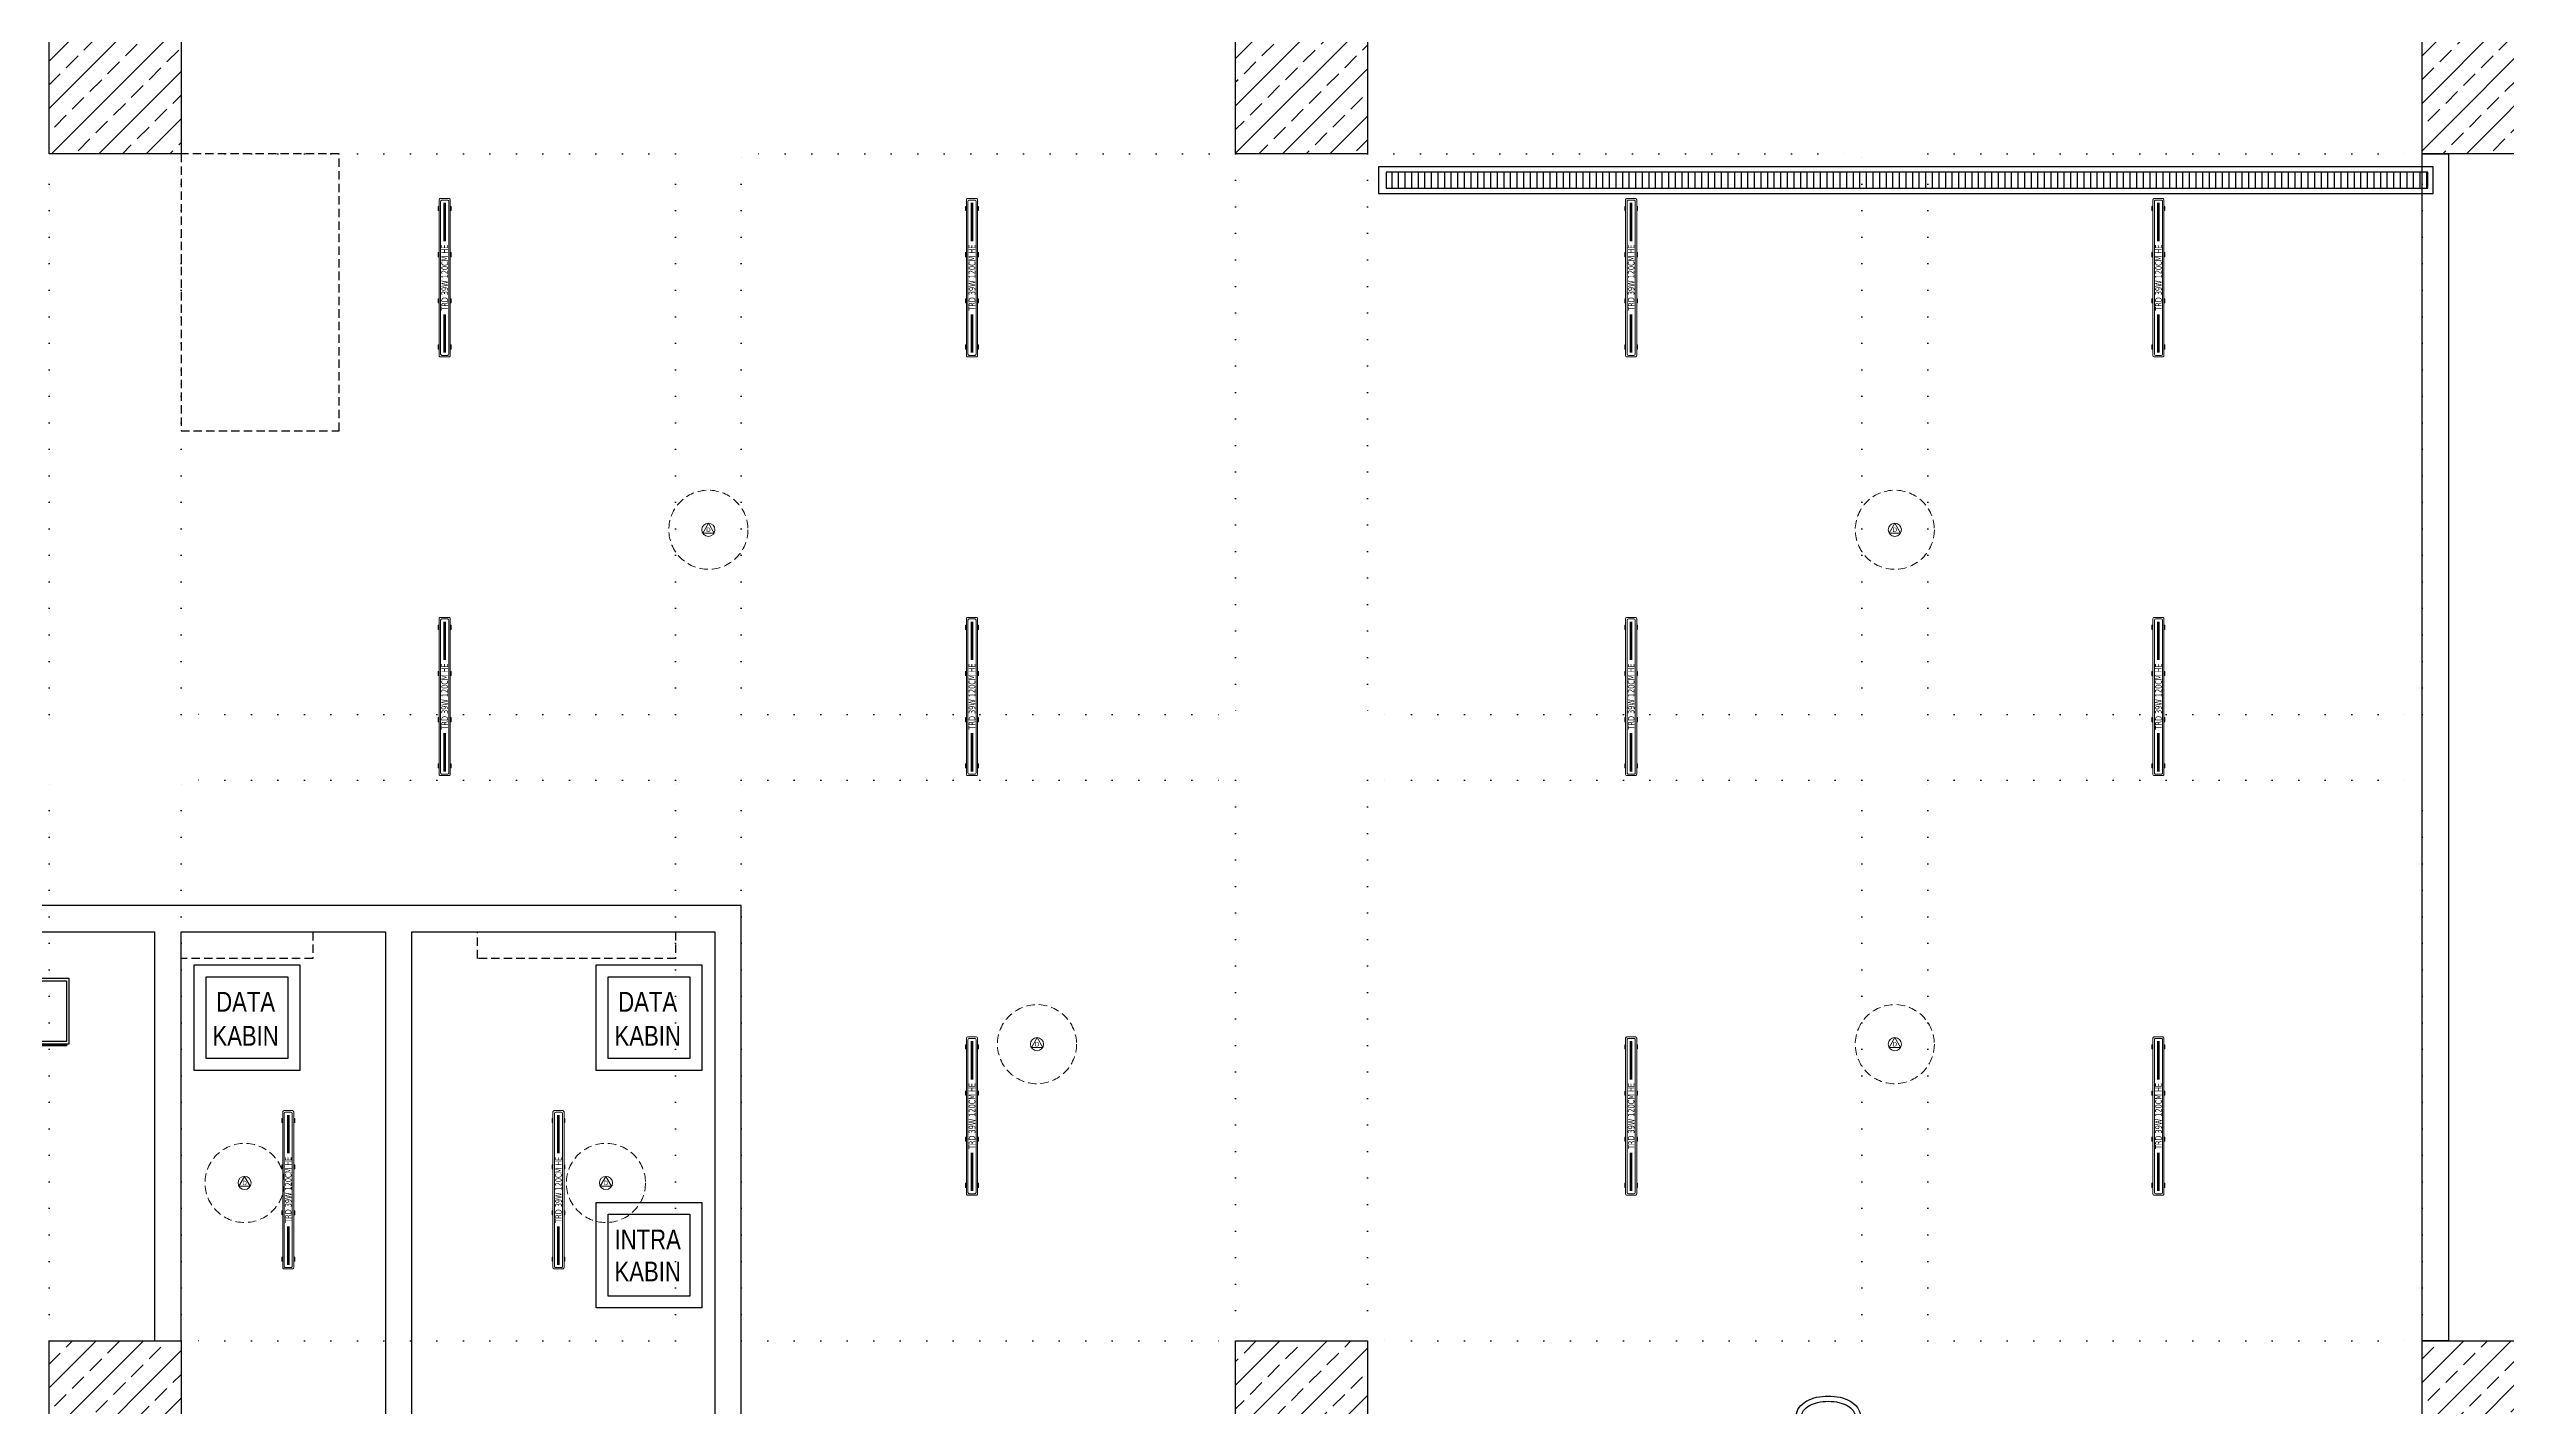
# Model space of a CAD drawing. Header units: centimetres. Extents: x 405564 to 502064, y 46284 to 60634.
# Drawn here: x 453050 to 454914, y 55083 to 56112 of the extents above; entities that cross this region are included whole.
import ezdxf
from ezdxf import colors
from ezdxf.entities.mleader import LeaderData, LeaderLine
from ezdxf.enums import TextEntityAlignment as Align
from ezdxf.math import Vec2, Vec3
from ezdxf.xclip import XClip

# ---------------------------------------------------------------- set-up
doc = ezdxf.new("R2010")
doc.units = ezdxf.units.CM
doc.header["$XCLIPFRAME"] = 0
for name, pattern in [('ACAD_ISO07W100', [3, 0, -3]), ('DASHED2', [9.525, 6.35, -3.175]), ('DOT', [0.25, 0, -0.25]), ('HIDDEN', [9.525, 6.35, -3.175])]:
    doc.linetypes.add(name, pattern=pattern)
doc.layers.get('0').update_dxf_attribs({"color": 8, "lineweight": 9})
for name, color, linetype, lineweight in [('0-KRCN-AYDINLATMA-130426', 8, 'Continuous', 9), ('0-KRCN-MİMARİ-220526', 8, 'Continuous', 9), ('OL_Ic', 8, 'Continuous', 9)]:
    doc.layers.add(name, color=color, linetype=linetype, lineweight=lineweight)
for name, color, linetype in [('AS_DOS_SAFT', 8, 'Continuous'), ('AS_DOS_TERAS_UST', 8, 'ACAD_ISO07W100'), ('AS_DUV', 8, 'Continuous'), ('AS_DUV_GAZBETON', 8, 'Continuous'), ('AS_PYZ_BINA', 8, 'Continuous'), ('AS_TA_BETONARME', 5, 'Continuous'), ('AS_TA_TARAMA', 8, 'Continuous'), ('AS_TEFR_CIHAZ', 8, 'Continuous'), ('AS_TEFR_MEK', 171, 'Continuous'), ('AS_TES_SUZGEC', 171, 'Continuous')]:
    doc.layers.add(name, color=color, linetype=linetype)
doc.styles.add('2', font='arial.ttf', dxfattribs={"width": 0.9, "height": 200})
doc.styles.add('Arial', font='arial.ttf', dxfattribs={"height": 150})
doc.styles.add('Normal_ITL', font='swissi.ttf')
doc.styles.add('TAHOMA', font='tahoma.ttf')
pattern_1 = [(225, (17560.68, -7819.299), (17.96051, -17.96051), []), (225, (17542.72, -7819.299), (17.96051, -17.96051), [12.7, -6.35])]

# ---------------------------------------------------------------- blocks, each defined once
blk = doc.blocks.new('KD')
at = {"layer": '0-KRCN-AYDINLATMA-130426'}
for p, q in [((0, 5), (-4.3, -2.5)), ((4.3, -2.5), (0, 5)), ((4.3, -2.5), (-4.3, -2.5))]:
    blk.add_line(p, q, dxfattribs=at)
at = {"layer": '0-KRCN-AYDINLATMA-130426', "linetype": 'HIDDEN'}
blk.add_circle((0, 0), 30, dxfattribs=at)
at = {"layer": '0-KRCN-AYDINLATMA-130426'}
blk.add_circle((0, 0), 5, dxfattribs=at)
at = {"layer": '0-KRCN-AYDINLATMA-130426', "style": '2'}
blk.add_text('D', height=3.36, dxfattribs=at).set_placement((0, 0), align=Align.MIDDLE_CENTER)
blk = doc.blocks.new('TRD 39W 120CM ELP')
at = {"layer": '0-KRCN-AYDINLATMA-130426'}
h = blk.add_hatch(color=256, dxfattribs=at)
h.dxf.hatch_style = 1
h.paths.add_polyline_path([(-54.3, 4.2), (-51.2, 4.2), (-51.2, 4.9), (-54.3, 4.9)])
h = blk.add_hatch(color=256, dxfattribs=at)
h.dxf.hatch_style = 1
h.paths.add_polyline_path([(-19.3, 4.2), (-16.2, 4.2), (-16.2, 4.9), (-19.3, 4.9)])
h = blk.add_hatch(color=256, dxfattribs=at)
h.dxf.hatch_style = 1
h.paths.add_polyline_path([(15.7, 4.2), (18.8, 4.2), (18.8, 4.9), (15.7, 4.9)])
h = blk.add_hatch(color=256, dxfattribs=at)
h.dxf.hatch_style = 1
h.paths.add_polyline_path([(50.7, 4.2), (53.8, 4.2), (53.8, 4.9), (50.7, 4.9)])
h = blk.add_hatch(color=256, dxfattribs=at)
h.dxf.hatch_style = 1
h.paths.add_polyline_path([(-54.3, -4.2), (-51.2, -4.2), (-51.2, -4.9), (-54.3, -4.9)])
h = blk.add_hatch(color=256, dxfattribs=at)
h.dxf.hatch_style = 1
h.paths.add_polyline_path([(-19.3, -4.2), (-16.2, -4.2), (-16.2, -4.9), (-19.3, -4.9)])
h = blk.add_hatch(color=256, dxfattribs=at)
h.dxf.hatch_style = 1
h.paths.add_polyline_path([(15.7, -4.2), (18.8, -4.2), (18.8, -4.9), (15.7, -4.9)])
h = blk.add_hatch(color=256, dxfattribs=at)
h.dxf.hatch_style = 1
h.paths.add_polyline_path([(50.7, -4.2), (53.8, -4.2), (53.8, -4.9), (50.7, -4.9)])
for points in [[(-59.2, 4.2), (58.8, 4.2, -0.414214), (59.8, 3.2), (59.8, -3.2, -0.414214), (58.8, -4.2), (-59.2, -4.2, -0.414214), (-60.2, -3.2), (-60.2, 3.2, -0.414214)], [(-58.1, 3.1), (57.6, 3.1, -0.414214), (58.6, 2.1), (58.6, -2.1, -0.414214), (57.6, -3.1), (-58.1, -3.1, -0.414214), (-59.1, -2.1), (-59.1, 2.1, -0.414214)]]:
    blk.add_lwpolyline(points, format="xyb", close=True, dxfattribs=at)
at = {"layer": '0-KRCN-AYDINLATMA-130426', "const_width": 2, "elevation": 1}
for points in [[(-57.1, 0), (-28, 0)], [(27.5, 0), (56.6, 0)]]:
    blk.add_lwpolyline(points, dxfattribs=at)
at = {"layer": '0-KRCN-AYDINLATMA-130426'}
for points in [[(-54.3, 4.2), (-51.2, 4.2), (-51.2, 4.9), (-54.3, 4.9)], [(-19.3, 4.2), (-16.2, 4.2), (-16.2, 4.9), (-19.3, 4.9)], [(15.7, 4.2), (18.8, 4.2), (18.8, 4.9), (15.7, 4.9)], [(50.7, 4.2), (53.8, 4.2), (53.8, 4.9), (50.7, 4.9)], [(-54.3, -4.2), (-51.2, -4.2), (-51.2, -4.9), (-54.3, -4.9)], [(-19.3, -4.2), (-16.2, -4.2), (-16.2, -4.9), (-19.3, -4.9)], [(15.7, -4.2), (18.8, -4.2), (18.8, -4.9), (15.7, -4.9)], [(50.7, -4.2), (53.8, -4.2), (53.8, -4.9), (50.7, -4.9)]]:
    blk.add_lwpolyline(points, close=True, dxfattribs=at)
at = {"layer": '0-KRCN-AYDINLATMA-130426', "ltscale": 60, "style": 'TAHOMA', "width": 0.8}
blk.add_text('TRD 39W 120CM HE', height=5, dxfattribs=at).set_placement((-0.2, 0), align=Align.MIDDLE_CENTER)
blk = doc.blocks.new('G$C27E741DA')
at = {"layer": '0-KRCN-AYDINLATMA-130426', "rotation": 90}
for p in [(15285.7, 8804.8), (15685.7, 8804.8), (16185.7, 8804.8), (16585.7, 8804.8), (15285.7, 8487.3), (15685.7, 8487.3), (16185.7, 8487.3), (16585.7, 8487.3), (15685.7, 8169.2), (16185.7, 8169.2), (16585.7, 8169.2), (15167, 8113.3), (15372, 8113.3)]:
    blk.add_blockref('TRD 39W 120CM ELP', p, dxfattribs=at)
at = {"layer": '0-KRCN-AYDINLATMA-130426'}
for p in [(15485.7, 8613.5), (16385.7, 8613.5), (15735, 8223.5), (16385.7, 8223.5), (15133.9, 8118.3), (15408, 8118.3)]:
    blk.add_blockref('KD', p, dxfattribs=at)
blk = doc.blocks.new('50x80 DİKİLİTİP PANO')
blk.add_lwpolyline([(40, 50), (40, 0), (-40, 0), (-40, 50), (40, 50)])
for points in [[(-38, 51.2), (38, 51.2), (38, 50), (-38, 50)], [(38, 48), (38, 2), (-38, 2), (-38, 48)]]:
    blk.add_lwpolyline(points, close=True)
blk = doc.blocks.new('INTRANET KABINET')
for points in [[(-40, 9), (40, 9), (40, -71), (-40, -71)], [(-31, 0), (31, 0), (31, -62), (-31, -62)]]:
    blk.add_lwpolyline(points, close=True)
at = {"style": 'Arial', "width": 0.8}
for s, p in [('INTRA', (-1, -19.1)), ('KABIN', (-1, -43.4))]:
    blk.add_text(s, height=15, dxfattribs=at).set_placement(p, align=Align.MIDDLE_CENTER)
blk = doc.blocks.new('DATA KABINET')
for points in [[(40, 0), (-40, 0), (-40, 80), (40, 80)], [(31, 9), (-31, 9), (-31, 71), (31, 71)]]:
    blk.add_lwpolyline(points, close=True)
at = {"style": 'Arial', "width": 0.8}
for s, p in [('DATA', (-1, 52.1)), ('KABIN', (-1, 26.3))]:
    blk.add_text(s, height=15, dxfattribs=at).set_placement(p, align=Align.MIDDLE_CENTER)
blk = doc.blocks.new('Elektrik_1.kat_Cihazlar_FA')
at = {"rotation": 180}
blk.add_blockref('50x80 DİKİLİTİP PANO', (1725, -1375), dxfattribs=at)
at = {"color": 252}
for name, p in [('DATA KABINET', (1900, -1445)), ('DATA KABINET', (2205, -1445)), ('INTRANET KABINET', (2205, -1554))]:
    blk.add_blockref(name, p, dxfattribs=at)
blk = doc.blocks.new('MEKANIK TEKNIK HACIM IZGARA YERLESIMI 1.KAT')
h = blk.add_hatch()
h.set_pattern_fill('LINE', color=256, scale=40, angle=90, style=0)
h.set_pattern_definition([(90, (10078.3916, -722.874), (-5, 2e-15), [])])
h.paths.add_polyline_path([(10914.1, -814), (10914.1, -826), (11704.4, -826), (11704.4, -814)])
blk.add_lwpolyline([(11708.4, -810), (10908.4, -810), (10908.4, -830), (11708.4, -830), (11708.4, -810)])
blk.add_lwpolyline([(11704.4, -814), (10914.1, -814), (10914.1, -826), (11704.4, -826)], close=True)
blk = doc.blocks.new('0-KRCN-SHT-LAV.YUV.BATARYALI-50')
for p, q in [((-22.9, 0), (-24.2, -23.3)), ((22.9, 0), (-22.9, 0)), ((-16.7, -14), (-23.5, -10.9)), ((-16, -13.6), (-20.3, -5.3)), ((-15.1, -13.1), (-15.1, -3.3)), ((-1, -14.9), (1, -14.9)), ((24.2, -23.3), (22.9, 0))]:
    blk.add_line(p, q)
for points in [[(-3.3, -9.9, 0.033083), (-8.1, -10.6, 0.068688), (-14.3, -12.9, 0.105663), (-18.9, -16.8, 0.165518), (-20.2, -20.6), (-20.2, -23.3, 0.165518), (-18.9, -27.1, 0.105663), (-14.3, -31, 0.068688), (-8.1, -33.3, 0.054871), (0, -34.2, 0.054871), (8.1, -33.3, 0.068688), (14.3, -31, 0.105663), (18.9, -27.1, 0.165518), (20.2, -23.3), (20.2, -20.6, 0.165518), (18.9, -16.8, 0.105663), (14.3, -12.9, 0.068688), (8.1, -10.6, 0.033935), (3.1, -9.8, 0.033935)], [(-4.1, -4.6, 3.657854), (-4.4, -7.9, 3.657854)], [(-2.2, -9, 0.10713), (-5.2, -7.8), (-7.1, -7.4, -1), (-7.1, -4.6), (7.1, -4.6, -1), (7.1, -7.4), (5.2, -7.8, 0.10713), (2.2, -9)], [(4.4, -7.9, 3.657854), (4.1, -4.6, 3.657854)]]:
    blk.add_lwpolyline(points, format="xyb")
for points in [[(-1.4, -15.9), (-1.7, -11.4, 0.074144), (-2.3, -8.6, -1.453961), (2.3, -8.6, 0.074144), (1.7, -11.4), (1.4, -15.9, -1)], [(-1, -14.9, 1), (1, -14.9), (1.5, -8.7, 0.434812), (0.5, -7.7), (-0.5, -7.7, 0.434812), (-1.5, -8.7)]]:
    blk.add_lwpolyline(points, format="xyb", close=True)
for centre, radius, start, end in [((-14.9, -12), 8.67, 102.8152, 173.0567), ((0, -99.5), 97.4, 90, 99.9599), ((0, -17.8), 3.75, 122.0423, 57.6242), ((0, -8.2), 2.36, 346.3524, 193.6476), ((0, -7.2), 2.36, 9.8407, 170.1593), ((0, -17.8), 2.25, 132.9351, 46.9246), ((-1.1, -9.8), 0.3, 78.6626, 186.9701), ((0.2, -3.9), 5.71, 257.0186, 267.5183), ((0, -99.5), 97.4, 80.0401, 90), ((-0.2, -3.9), 5.71, 272.4817, 282.9814), ((1.1, -9.8), 0.3, 353.0299, 101.3374), ((14.9, -12), 8.67, 6.9433, 77.1848), ((-14.1, -23.3), 10.1, 179.9355, 217.5931), ((-7.4, -18.2), 18.6, 217.5931, 241.7197), ((-2.9, -9.9), 28, 241.7197, 257.4371), ((0, 3.3), 41.5, 257.4371, 270), ((0, 3.3), 41.5, 270, 282.5629), ((2.9, -9.9), 28, 282.5629, 298.2803), ((7.4, -18.2), 18.6, 298.2803, 322.4069), ((14.1, -23.3), 10.1, 322.4069, 0.0645)]:
    blk.add_arc(centre, radius, start, end)
blk = doc.blocks.new('A$Ca63a641c')
at = {"layer": 'AS_PYZ_BINA'}
ml = blk.add_multileader_mtext('Standard', dxfattribs=at)
ml.set_content('EST boyalı panel çit ve panel çit kapı (AS 51.101)', color=256, style='Normal_ITL')
ml.set_leader_properties()
ml.build(insert=Vec2(0, 0))
ml.multileader.update_dxf_attribs({"dogleg_length": 0.379, "arrow_head_size": 17, "scale": 75})
ctx = ml.context
ctx.base_point, ctx.scale, ctx.char_height, ctx.arrow_head_size, ctx.landing_gap_size, ctx.plane_origin = Vec3(140.5, 464.3), 75, 20, 17, 14.2, Vec3(92.5, 620.1)
notes = []
notes.append((ctx, [(0, (1, 1, 0), (112.1, 464.3), (1, 0), 28.4, [(0, [(68.5, 410)], 0, [])])]))
ctx.mtext.insert, ctx.mtext.width, ctx.mtext.flow_direction = Vec3(154.7, 477.5), 604.563, 5
for ctx, leaders in notes:
    for number, flags, end, landing, length, lines in leaders:
        leader = LeaderData()
        leader.index, (leader.has_last_leader_line, leader.has_dogleg_vector, leader.attachment_direction) = number, flags
        leader.last_leader_point, leader.dogleg_vector, leader.dogleg_length = Vec3(end), Vec3(landing), length
        for number, points, colour, breaks in lines:
            line = LeaderLine()
            line.index, line.vertices, line.color, line.breaks = number, Vec3.list(points), colors.encode_raw_color(colour), breaks
            leader.lines.append(line)
        ctx.leaders.append(leader)
blk = doc.blocks.new('A$C85dec720')
at = {"layer": 'OL_Ic'}
blk.add_blockref('A$Ca63a641c', (5315.08, 5344.25, 28.4), dxfattribs=at)
blk = doc.blocks.new('A$C6A10300A')
at = {"layer": 'AS_TA_TARAMA'}
h = blk.add_hatch(dxfattribs=at)
h.set_pattern_fill('ANSI33', color=256, scale=4, angle=180)
h.set_pattern_definition(pattern_1)
h.paths.add_polyline_path([(14985.68, -4501.45), (15085.68, -4501.45), (15085.68, -4601.45), (14985.68, -4601.45)])
h = blk.add_hatch(dxfattribs=at)
h.set_pattern_fill('ANSI33', color=256, scale=4, angle=180)
h.set_pattern_definition(pattern_1)
h.paths.add_polyline_path([(15885.68, -4501.45), (15985.68, -4501.45), (15985.68, -4601.45), (15885.68, -4601.45)])
h = blk.add_hatch(dxfattribs=at)
h.set_pattern_fill('ANSI33', color=256, scale=4, angle=180)
h.set_pattern_definition(pattern_1)
h.paths.add_polyline_path([(16785.68, -4501.45), (16885.68, -4501.45), (16885.68, -4601.45), (16785.68, -4601.45)])
h = blk.add_hatch(dxfattribs=at)
h.set_pattern_fill('ANSI33', color=256, scale=4, angle=180)
h.set_pattern_definition(pattern_1)
h.paths.add_polyline_path([(14985.68, -5501.45), (15085.68, -5501.45), (15085.68, -5601.45), (14985.68, -5601.45)])
h = blk.add_hatch(dxfattribs=at)
h.set_pattern_fill('ANSI33', color=256, scale=4, angle=180)
h.set_pattern_definition(pattern_1)
h.paths.add_polyline_path([(15885.68, -5501.45), (15985.68, -5501.45), (15985.68, -5601.45), (15885.68, -5601.45)])
h = blk.add_hatch(dxfattribs=at)
h.set_pattern_fill('ANSI33', color=256, scale=4, angle=180)
h.set_pattern_definition(pattern_1)
h.paths.add_polyline_path([(16785.68, -5501.45), (16885.68, -5501.45), (16885.68, -5601.45), (16785.68, -5601.45)])
at = {"layer": 'AS_DOS_SAFT', "linetype": 'DASHED2'}
for points in [[(15085.68, -4811.45), (15205.68, -4811.45), (15205.68, -4601.45), (15085.68, -4601.45)], [(15085.68, -5211.45), (15085.68, -5191.45), (15185.68, -5191.45), (15185.68, -5211.45)], [(15310.68, -5211.45), (15310.68, -5191.45), (15460.68, -5191.45), (15460.68, -5211.45)]]:
    blk.add_lwpolyline(points, close=True, dxfattribs=at)
at = {"layer": 'AS_DOS_TERAS_UST', "linetype": 'DOT', "ltscale": 80}
for p, q in [((14985.68, -5026.45), (14985.68, -4601.45)), ((15085.68, -5026.45), (15085.68, -4601.45)), ((15460.68, -4601.45), (15085.68, -4601.45)), ((15460.68, -5026.45), (15460.68, -4601.45)), ((15885.68, -4601.45), (15510.68, -4601.45)), ((15510.68, -5026.45), (15510.68, -4601.45)), ((15885.68, -4601.45), (15885.68, -5026.45)), ((15985.68, -4601.45), (15985.68, -5026.45)), ((15985.68, -4601.45), (16360.68, -4601.45)), ((16360.68, -5026.45), (16360.68, -4601.45)), ((16410.68, -4601.45), (16785.68, -4601.45)), ((16410.68, -5026.45), (16410.68, -4601.45)), ((16785.68, -5026.45), (16785.68, -4601.45)), ((15460.68, -5026.45), (15085.68, -5026.45)), ((15510.68, -5026.45), (15885.68, -5026.45)), ((16360.68, -5026.45), (15985.68, -5026.45)), ((16410.68, -5026.45), (16785.68, -5026.45)), ((14985.68, -5501.45), (14985.68, -5076.45)), ((15085.68, -5501.45), (15085.68, -5076.45)), ((15460.68, -5076.45), (15085.68, -5076.45)), ((15460.68, -5501.45), (15460.68, -5076.45)), ((15510.68, -5076.45), (15885.68, -5076.45)), ((15510.68, -5501.45), (15510.68, -5076.45)), ((15885.68, -5076.45), (15885.68, -5501.45)), ((15985.68, -5076.45), (15985.68, -5501.45)), ((16360.68, -5076.45), (15985.68, -5076.45)), ((16360.68, -5501.45), (16360.68, -5076.45)), ((16410.68, -5076.45), (16785.68, -5076.45)), ((16410.68, -5501.45), (16410.68, -5076.45)), ((16785.68, -5501.45), (16785.68, -5076.45)), ((15460.68, -5501.45), (15085.68, -5501.45)), ((15510.68, -5501.45), (15885.68, -5501.45)), ((16360.68, -5501.45), (15985.68, -5501.45)), ((16410.68, -5501.45), (16785.68, -5501.45))]:
    blk.add_line(p, q, dxfattribs=at)
at = {"layer": 'AS_DUV_GAZBETON'}
blk.add_lwpolyline([(16785.68, -5501.45), (16785.68, -4601.45), (16805.68, -4601.45), (16805.68, -5501.45)], close=True, dxfattribs=at)
for points in [[(15510.68, -5581.45), (15510.68, -5171.45), (14450.68, -5171.45), (14450.68, -5191.45), (15065.68, -5191.45), (15065.68, -5501.45), (15085.68, -5501.45), (15085.68, -5191.45), (15240.68, -5191.45), (15240.68, -5581.45)], [(15260.68, -5581.45), (15260.68, -5191.45), (15490.68, -5191.45), (15490.68, -5581.45)]]:
    blk.add_lwpolyline(points, dxfattribs=at)
at = {"layer": 'AS_TA_BETONARME'}
for points in [[(14985.68, -4501.45), (15085.68, -4501.45), (15085.68, -4601.45), (14985.68, -4601.45)], [(15885.68, -4501.45), (15985.68, -4501.45), (15985.68, -4601.45), (15885.68, -4601.45)], [(16785.68, -4501.45), (16885.68, -4501.45), (16885.68, -4601.45), (16785.68, -4601.45)], [(14985.68, -5501.45), (15085.68, -5501.45), (15085.68, -5601.45), (14985.68, -5601.45)], [(15885.68, -5501.45), (15985.68, -5501.45), (15985.68, -5601.45), (15885.68, -5601.45)], [(16785.68, -5501.45), (16885.68, -5501.45), (16885.68, -5601.45), (16785.68, -5601.45)]]:
    blk.add_lwpolyline(points, close=True, dxfattribs=at)
at = {"layer": 'AS_DUV'}
ref = blk.add_blockref('A$C85dec720', (28900.96, -17748.98), dxfattribs=dict(at, rotation=105.0255580063709))
XClip(ref).set_block_clipping_path([(6220.3367769278, 6783.7313721173), (4126.4071464743, -1017.0000000052), (7354.8298234051, -1883.5969356479), (9448.7594538586, 5917.1344364745)])
at = {"layer": 'AS_TEFR_CIHAZ'}
blk.add_blockref('Elektrik_1.kat_Cihazlar_FA', (13235.68, -3851.45), dxfattribs=at)
at = {"layer": 'AS_TEFR_MEK', "xscale": -1, "rotation": 180}
blk.add_blockref('0-KRCN-SHT-LAV.YUV.BATARYALI-50', (16335.27, -5581.45), dxfattribs=at)
at = {"layer": 'AS_TES_SUZGEC'}
blk.add_blockref('MEKANIK TEKNIK HACIM IZGARA YERLESIMI 1.KAT', (5085.68, -3801.45), dxfattribs=at)

msp = doc.modelspace()

# ---------------------------------------------------------------- block references
at = {"layer": '0-KRCN-AYDINLATMA-130426'}
msp.add_blockref('G$C27E741DA', (438064.1, 47134), dxfattribs=at)

# ---------------------------------------------------------------- next in the draw order: block references
at = {"layer": '0-KRCN-MİMARİ-220526'}
msp.add_blockref('A$C6A10300A', (438064.1, 60634), dxfattribs=at)

doc.saveas('drawing.dxf')
